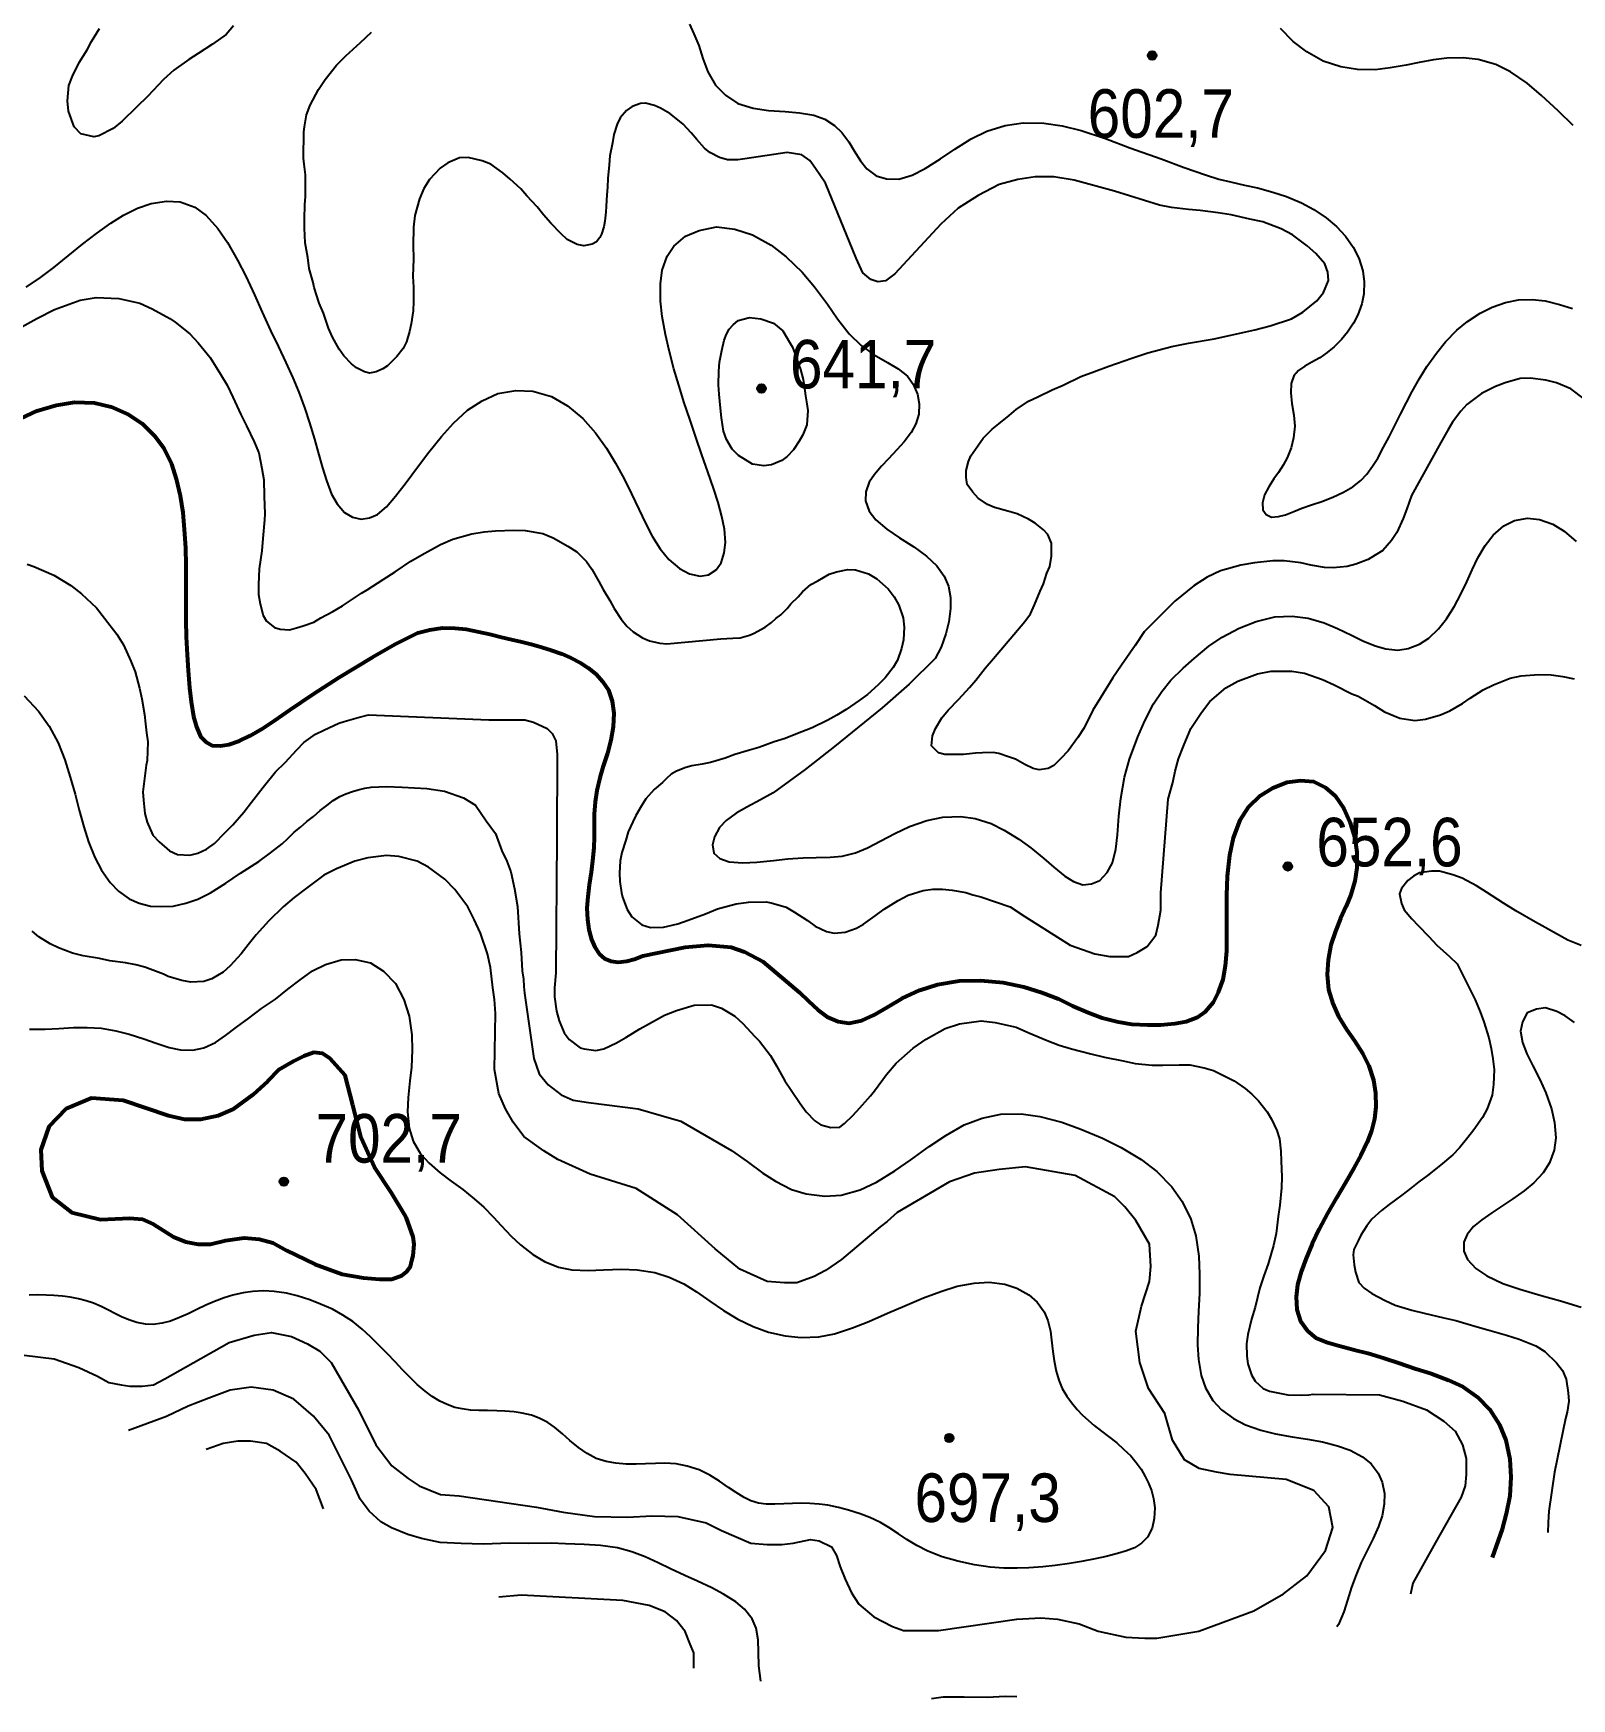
# Model space of a CAD drawing. Header units: metres. Extents: x 552626 to 559174, y 1843804 to 1852371.
# Drawn here: x 554462 to 555000, y 1843916 to 1844499 of the extents above; entities that cross this region are included whole.
import ezdxf

# ---------------------------------------------------------------- set-up
doc = ezdxf.new("R2010")
doc.units = ezdxf.units.M
doc.header["$LTSCALE"] = 6.8
for name, color, linetype, lineweight in [('1', 7, 'Continuous', 25), ('2', 7, 'Continuous', 53), ('5', 7, 'Continuous', 25)]:
    doc.layers.add(name, color=color, linetype=linetype, lineweight=lineweight)

msp = doc.modelspace()

# ---------------------------------------------------------------- hatches: boundary and pattern name
at = {"layer": '5'}
for points in [[(554854.99, 1844490.87, 1), (554851.99, 1844490.87, 1)], [(554718.21, 1844374.39, 1), (554715.21, 1844374.39, 1)], [(554902.45, 1844207.13, 1), (554899.45, 1844207.13, 1)], [(554551.03, 1844096.81, 1), (554548.03, 1844096.81, 1)], [(554783.97, 1844007.09, 1), (554780.97, 1844007.09, 1)]]:
    msp.add_hatch(color=256, dxfattribs=at).paths.add_polyline_path(points)

# ---------------------------------------------------------------- linework, layer by layer
at = {"layer": '1'}
for points in [[(554531.87, 1844501.24), (554529.35, 1844498.29), (554524.6, 1844494.89), (554519.55, 1844491.55), (554516.26, 1844489.56), (554511.07, 1844485.82), (554507.45, 1844482.55), (554501.93, 1844476.68), (554497.99, 1844472.8), (554492.93, 1844467.94), (554489.81, 1844465.3), (554484.76, 1844462.82), (554483.09, 1844462.43), (554478.49, 1844463.53), (554476.12, 1844465.92), (554474.16, 1844471.41), (554473.84, 1844475.08), (554474.28, 1844480.37), (554475.52, 1844483.66), (554477.93, 1844488.41), (554480.65, 1844492.91), (554482.23, 1844495.75), (554485.03, 1844500.36)], [(554691.53, 1844501.82), (554693.04, 1844498.52), (554694.75, 1844494.41), (554696.25, 1844489.81), (554698, 1844485.24), (554700.67, 1844480.5), (554704.08, 1844476.97), (554708.48, 1844474.07), (554713.8, 1844472.51), (554719.14, 1844471.68), (554725.04, 1844471.31), (554730.04, 1844470.89), (554735.04, 1844469.99), (554738.87, 1844468.59), (554742.3, 1844466.43), (554744.9, 1844463.91), (554747.26, 1844460.67), (554749.19, 1844457.52), (554751.43, 1844454.01), (554753.64, 1844451.25), (554756.83, 1844448.83), (554760.46, 1844447.74), (554764.75, 1844447.63), (554769.44, 1844449.07), (554774.06, 1844451.31), (554779.35, 1844454.72), (554784.38, 1844458.08), (554790.13, 1844461.7), (554795.66, 1844464.4), (554802.01, 1844466.46), (554808.29, 1844467.38), (554815.51, 1844467.24), (554822.01, 1844466.31), (554828.66, 1844464.63), (554837.15, 1844461.83), (554845.72, 1844458.64), (554856.64, 1844454.76), (554864.72, 1844451.65), (554872.1, 1844449.13), (554876.79, 1844447.62), (554880.87, 1844446.65), (554885.8, 1844445.57), (554890.37, 1844444.54), (554895.74, 1844443.13), (554900.5, 1844441.57), (554905.74, 1844439.34), (554910.07, 1844436.99), (554914.42, 1844434.12), (554917.97, 1844431.05), (554921.13, 1844427.73), (554923.84, 1844423.79), (554925.77, 1844419.98), (554927.2, 1844415.55), (554927.71, 1844411.72), (554927.56, 1844407.47), (554926.86, 1844403.94), (554925.49, 1844400.19), (554923.95, 1844397.2), (554921.8, 1844394.06)], [(555000.88, 1844466.44), (554995.61, 1844471.49), (554989.79, 1844476.95), (554984.79, 1844481.23), (554978.96, 1844485.2), (554973.76, 1844487.75), (554967.64, 1844489.5), (554962.31, 1844490.07), (554956.66, 1844489.96), (554951.97, 1844489.36), (554946.95, 1844488.44), (554942.34, 1844487.5), (554936.84, 1844486.55), (554931.58, 1844485.94), (554925.38, 1844485.95), (554919.5, 1844486.97), (554913.37, 1844488.96), (554907.67, 1844492.13), (554902.86, 1844495.75), (554898.38, 1844500.3)], [(554585.85, 1844382.32), (554584.16, 1844381.27), (554581.9, 1844380.16), (554579.57, 1844379.79), (554577.81, 1844380.16), (554574.99, 1844381.55), (554573.2, 1844382.97), (554570.5, 1844385.8), (554568.91, 1844388.09), (554566.61, 1844392.31), (554565.2, 1844395.48), (554563.37, 1844400.69), (554561.92, 1844404.24), (554560.14, 1844409.75), (554559.76, 1844411.42), (554558.43, 1844416.41), (554558, 1844420.17), (554557.02, 1844425.39), (554556.82, 1844430.51), (554556.83, 1844433.74), (554556.94, 1844438.61), (554557.07, 1844441.58), (554557.14, 1844445.97), (554557.07, 1844449.1), (554556.64, 1844452.86), (554556.48, 1844455.03), (554556.58, 1844464.18), (554556.76, 1844465.92), (554557.42, 1844470.18), (554558.74, 1844473.57), (554561.73, 1844479.05), (554564, 1844482.55), (554567.99, 1844487.57), (554571.24, 1844490.8), (554576.32, 1844495.48), (554580.2, 1844499.06)], [(554910.71, 1844421.64), (554907.71, 1844424.31), (554902.57, 1844428.13), (554898.61, 1844430.2), (554892.21, 1844432.64), (554887.61, 1844433.68), (554881.15, 1844435.15), (554876.6, 1844435.82), (554870.31, 1844436.65), (554866.18, 1844436.99), (554860.29, 1844437.68), (554856, 1844438.47), (554840.35, 1844443.45), (554826.21, 1844447.23), (554819.09, 1844448.41), (554812.57, 1844448.41), (554806.48, 1844447.54), (554799.96, 1844445.8), (554792.58, 1844441.87), (554785.62, 1844437.52), (554779.54, 1844431.85), (554763.35, 1844414.44), (554760.18, 1844412.06), (554757.41, 1844411.66), (554755.03, 1844412.46), (554752.26, 1844414.84), (554749.88, 1844420.01), (554739.18, 1844446.23), (554735.62, 1844451.39), (554733.64, 1844454.17), (554730.86, 1844456.16), (554725.71, 1844456.95), (554710.85, 1844454.7), (554708.51, 1844454.34), (554704.79, 1844454.39), (554702.03, 1844455.22), (554698.6, 1844456.92), (554696.8, 1844458.52), (554694.07, 1844461.54), (554692.1, 1844463.79), (554689.27, 1844466.89), (554686.86, 1844468.81), (554684.66, 1844470.56), (554681.4, 1844472.47), (554679.28, 1844473.46), (554676.15, 1844474.25), (554674.35, 1844474.14), (554671.43, 1844473.04), (554669.49, 1844471.68), (554667.31, 1844469.14), (554666.23, 1844466.92), (554665.03, 1844463.26), (554664.6, 1844460.36), (554663.69, 1844455.78), (554663.39, 1844452.6), (554662.99, 1844447.8), (554662.85, 1844444.83), (554662.59, 1844442.13), (554662.37, 1844438.21), (554662.23, 1844436.1), (554661.93, 1844432.92), (554661.58, 1844430.98), (554660.73, 1844428.4), (554660.11, 1844427.19), (554658.95, 1844425.72), (554657.42, 1844424.88), (554654.54, 1844424.27), (554652.2, 1844424.76), (554648.77, 1844426.46), (554646.53, 1844428.59), (554642.96, 1844432.27), (554640.45, 1844435.13), (554638.22, 1844437.92), (554634.64, 1844441.79), (554632.46, 1844444.21), (554628.73, 1844447.68), (554626.19, 1844449.87), (554622.05, 1844452.82), (554618.95, 1844454.09), (554614.06, 1844455.24), (554611.03, 1844455.08), (554606.94, 1844453.38), (554604.21, 1844451.45), (554600.57, 1844447.51), (554598.55, 1844444.33), (554597.06, 1844440.73), (554595.35, 1844434.91), (554594.96, 1844430.78), (554594.84, 1844424.38), (554594.89, 1844419.73), (554594.75, 1844413.52), (554594.88, 1844409.82), (554594.98, 1844404.79), (554594.79, 1844401.53), (554594.07, 1844396.97), (554593.52, 1844394.34), (554592.5, 1844390.7), (554591.34, 1844388.38), (554589.09, 1844385.55), (554587.39, 1844383.83), (554585.85, 1844382.32)], [(554459.3, 1844409.8), (554464.33, 1844413.16), (554469, 1844416.75), (554474.05, 1844420.75), (554479.12, 1844424.84), (554483.98, 1844428.63), (554488.93, 1844432.25), (554493.38, 1844435.07), (554498.36, 1844437.51), (554503.1, 1844439.11), (554508.49, 1844439.92), (554513.3, 1844439.68), (554518.35, 1844437.88), (554522.34, 1844434.94), (554526.48, 1844430.31), (554529.81, 1844425.42), (554533.37, 1844419.32), (554536.26, 1844413.7), (554539.31, 1844407.16), (554542.01, 1844401.09), (554544.88, 1844394.69), (554547.64, 1844388.9), (554550.24, 1844383.48), (554552.7, 1844378.11), (554554.78, 1844373.08), (554556.85, 1844367.42), (554558.56, 1844362.32), (554560.27, 1844356.67), (554561.6, 1844351.92), (554563.04, 1844346.57), (554564.42, 1844342.12), (554566.2, 1844337.44), (554568.17, 1844333.97), (554570.82, 1844330.98), (554573.52, 1844329.37), (554576.59, 1844328.59), (554579.49, 1844329.06), (554582.34, 1844330.32), (554585.43, 1844332.98), (554588.67, 1844336.7), (554592.37, 1844341.44), (554596.36, 1844346.85), (554600.3, 1844352.08), (554604.77, 1844357.61), (554608.98, 1844362.22), (554613.84, 1844366.77), (554618.98, 1844370.1), (554624.49, 1844372.63), (554630.8, 1844373.63), (554636.74, 1844373.49), (554643.22, 1844371.6), (554648.78, 1844368.33), (554654.15, 1844363.83), (554658.59, 1844358.8), (554662.48, 1844353.47), (554665.67, 1844348.26), (554668.69, 1844342.7), (554671.25, 1844337.52), (554673.85, 1844332.1), (554676.11, 1844327.26), (554678.48, 1844322.65), (554681.29, 1844318.23), (554684.28, 1844314.58), (554688.07, 1844311.34), (554691.52, 1844309.47), (554695.27, 1844308.68), (554698.18, 1844309.16), (554700.84, 1844310.9), (554702.58, 1844313.33), (554703.72, 1844316.85), (554704.08, 1844320.52), (554703.73, 1844325.12), (554702.88, 1844329.55), (554701.54, 1844334.52), (554699.91, 1844339.54), (554698.01, 1844345.23), (554695.88, 1844351.21), (554693.77, 1844357.38), (554691.62, 1844363.58), (554689.67, 1844369.38), (554687.75, 1844375.51), (554686.05, 1844381.21), (554684.4, 1844387.64), (554683.1, 1844393.22), (554682.01, 1844399.54), (554681.41, 1844404.96), (554681.41, 1844411.01), (554681.95, 1844415.72)], [(554681.95, 1844415.72), (554683.7, 1844420.72), (554686.02, 1844424.21), (554690.12, 1844427.72), (554694.95, 1844429.68), (554700.95, 1844430.91), (554707.43, 1844430.13), (554713.59, 1844428.19), (554720.07, 1844424.49), (554725.39, 1844420.41), (554731, 1844415.04), (554735.34, 1844409.94), (554739.79, 1844403.93), (554743.36, 1844398.74), (554747.39, 1844393.47), (554751.63, 1844389.47), (554756.16, 1844386.1), (554760.85, 1844383.51), (554764.57, 1844381.26), (554767.81, 1844378.63), (554769.77, 1844375.91), (554771.31, 1844372.41), (554771.91, 1844369.01), (554771.84, 1844365.43), (554770.79, 1844362.06), (554769.18, 1844358.96), (554766.72, 1844355.72), (554764.14, 1844352.88), (554761.22, 1844349.81), (554758.7, 1844347.17), (554756.26, 1844344.28), (554754.47, 1844341.53), (554753.3, 1844338.23), (554753.13, 1844335.04), (554754.37, 1844331.46), (554756.74, 1844328.39), (554760.64, 1844325.09), (554765.07, 1844322.11), (554770, 1844318.96), (554774.5, 1844315.67), (554778.09, 1844312.33), (554780.73, 1844308.68), (554782.15, 1844305.21), (554782.88, 1844301.2), (554782.89, 1844297.35), (554782.3, 1844292.74), (554781.31, 1844288.53), (554779.6, 1844283.81), (554777.57, 1844279.93), (554768.38, 1844270.87), (554758.98, 1844262.58), (554742.32, 1844249.05), (554731.99, 1844241.09), (554720.79, 1844232.92), (554716.36, 1844230.42), (554711.57, 1844227.83), (554707.84, 1844225.79), (554704.39, 1844223.22), (554702.04, 1844220.74), (554700.31, 1844217.49), (554699.64, 1844214.64), (554700.08, 1844211.79), (554702.13, 1844209.93), (554705.37, 1844208.72), (554710.18, 1844208.42), (554715.16, 1844208.64), (554720.97, 1844209.23), (554725.95, 1844209.78), (554731.34, 1844210.16), (554735.83, 1844210.23), (554740.73, 1844210.32), (554744.92, 1844210.7), (554749.66, 1844211.83), (554753.88, 1844213.61), (554758.55, 1844216.02), (554763.43, 1844218.65), (554768.57, 1844221.09), (554774.61, 1844223.17), (554780.2, 1844224.35), (554786.45, 1844224.64), (554791.57, 1844223.89), (554797.11, 1844222.1), (554801.71, 1844219.84), (554806.77, 1844216.7), (554810.99, 1844213.61), (554815.51, 1844209.93), (554819.08, 1844206.81), (554822.86, 1844203.74), (554825.95, 1844201.83), (554829.23, 1844200.64), (554832.28, 1844200.97), (554835.18, 1844202.19), (554837.76, 1844204.97), (554839.56, 1844208.35), (554840.78, 1844213.2), (554841.38, 1844218.18), (554841.81, 1844224.66), (554842.51, 1844230.83), (554843.83, 1844238.31), (554845.52, 1844244.69), (554848.45, 1844252.5)], [(554913.83, 1844311.69), (554908.96, 1844312.6), (554905.53, 1844313.41), (554899.64, 1844314.1), (554895.74, 1844314.09), (554889.27, 1844313.37), (554884.52, 1844312.49), (554877.44, 1844310.56), (554872.68, 1844308.34), (554868.2, 1844305.4), (554861.37, 1844299.89), (554857.05, 1844295.64), (554850.72, 1844289.23), (554847.51, 1844284.46), (554842.77, 1844277.49), (554839.71, 1844273.11), (554835.45, 1844266.11), (554832.76, 1844261.78), (554829.63, 1844255.58), (554827.49, 1844252.18), (554824.07, 1844247.56), (554821.46, 1844244.86), (554819.1, 1844242.47), (554817.05, 1844241.36), (554813.87, 1844240.96), (554811.82, 1844241.37), (554808.88, 1844242.81), (554805.6, 1844244.68), (554803.21, 1844245.52), (554799.84, 1844246.62), (554797.79, 1844247.03), (554794.11, 1844246.86), (554791.65, 1844246.74), (554787.42, 1844246.3), (554784.67, 1844246.25), (554780.85, 1844246.34), (554778.7, 1844246.83), (554776.21, 1844249.28), (554776.61, 1844252.85), (554777.62, 1844255.44), (554779.82, 1844259.14), (554782.06, 1844261.8), (554785.75, 1844265.69), (554789.53, 1844269.68), (554791.77, 1844272.34), (554794.97, 1844276.45), (554797.96, 1844279.87), (554808.89, 1844292.84), (554810.84, 1844295.56), (554812.25, 1844298.68), (554814.23, 1844303.4), (554815.42, 1844306.03), (554816.58, 1844309.69), (554817.61, 1844312.1), (554818.21, 1844315.7), (554818.22, 1844317.88), (554818.21, 1844320.26), (554816.98, 1844323.25), (554815.43, 1844324.96), (554812.48, 1844327.25), (554810.21, 1844328.68), (554806.18, 1844330.46), (554802.91, 1844331.47), (554798.29, 1844332.7), (554795.88, 1844333.73), (554792.55, 1844335.98), (554790.67, 1844338.12), (554788.71, 1844340.82), (554788.41, 1844343.26), (554788.39, 1844345.63), (554789.14, 1844348.77), (554790.03, 1844350.79), (554792.44, 1844354.32), (554794.3, 1844356.93), (554797.51, 1844360.19), (554799.76, 1844361.99), (554803.39, 1844364.92), (554805.88, 1844367.04), (554810.18, 1844369.95), (554813.41, 1844371.5), (554818.52, 1844373.95), (554822.31, 1844375.56), (554828.51, 1844378.53), (554833.32, 1844380.37), (554838.32, 1844382.23), (554846.35, 1844384.95), (554852.01, 1844386.8), (554860.38, 1844389.08), (554866.14, 1844390.18), (554875.17, 1844391.79), (554881.01, 1844393), (554889.42, 1844394.91), (554894.76, 1844396.34), (554902.25, 1844398.8), (554906.24, 1844401.1), (554911.17, 1844405.05), (554913.47, 1844408), (554915.22, 1844412.21), (554914.95, 1844415.13), (554913.93, 1844417.95), (554910.71, 1844421.64)], [(554453.82, 1844393.78), (554463.03, 1844398.92), (554469.25, 1844402.02), (554478.2, 1844405.32), (554483.82, 1844406.16), (554491.76, 1844405.83), (554499.18, 1844404.2), (554503.41, 1844402.21), (554509.6, 1844398.83), (554511.55, 1844397.62), (554516.68, 1844393.54), (554519.61, 1844390.36), (554523.73, 1844385.21), (554527.34, 1844379.44), (554529.69, 1844375.52), (554531.69, 1844371.37), (554534.49, 1844365.21), (554536.46, 1844361.25), (554539.2, 1844355.66), (554540.78, 1844351.84), (554541.88, 1844346.35), (554542.52, 1844342.43), (554542.71, 1844336.64), (554542.94, 1844330.48), (554542.8, 1844328.37), (554542.21, 1844321.83), (554541.85, 1844317.5), (554540.85, 1844311.29), (554540.72, 1844305.76), (554540.73, 1844302.33), (554541.2, 1844299.05), (554542.34, 1844294.9), (554543.52, 1844292.94), (554546.24, 1844290.77), (554548.31, 1844290.15), (554551.57, 1844289.96), (554553.97, 1844290.61), (554556.27, 1844291.35), (554560.03, 1844292.64), (554562.53, 1844294.07), (554566.74, 1844296.36), (554570.03, 1844298.35), (554576.77, 1844302.74), (554578.73, 1844303.92), (554584.31, 1844307.51), (554588.48, 1844310.17), (554594.05, 1844313.95), (554597.89, 1844316.2), (554604.33, 1844319.79), (554608.69, 1844321.63), (554615.33, 1844323.53), (554619.63, 1844324.21), (554623.68, 1844324.58), (554630.03, 1844324.83), (554634.04, 1844324.72), (554640.17, 1844323.61), (554643.76, 1844322.12), (554648.95, 1844319.19), (554652.14, 1844317.17), (554655.47, 1844313.84), (554657.4, 1844311.11), (554659.8, 1844306.82), (554661.35, 1844304.04), (554663.6, 1844300.21), (554665.15, 1844297.43), (554667.59, 1844293.62), (554669.58, 1844291.18), (554671.8, 1844289.24), (554675.09, 1844287.15), (554677.5, 1844286.09), (554681.11, 1844285.26), (554683.62, 1844284.98), (554702.46, 1844286.75), (554706.72, 1844286.96), (554709.27, 1844287.15), (554712.5, 1844288), (554714.13, 1844288.76), (554716.47, 1844289.97), (554717.99, 1844290.82)], [(554921.8, 1844394.06), (554919.72, 1844391.54), (554917.23, 1844388.98), (554914.75, 1844386.91), (554912.11, 1844385.11), (554909.36, 1844383.56), (554906.96, 1844382.22), (554904.66, 1844380.66), (554903.1, 1844378.77), (554902.09, 1844376.16), (554901.96, 1844372.85), (554902.41, 1844369.12), (554903.01, 1844365.01), (554903.4, 1844361.16), (554902.96, 1844357.05), (554902.17, 1844353.65), (554900.69, 1844350.12), (554899.37, 1844347.58), (554897.68, 1844345.01), (554896.05, 1844342.7), (554894.31, 1844340), (554892.85, 1844337.14), (554892.04, 1844334.32), (554892.21, 1844331.87), (554893.35, 1844330.23), (554895.25, 1844329.37), (554897.7, 1844329.55), (554900.18, 1844330.18), (554903.02, 1844331.37), (554905.91, 1844332.48), (554909.26, 1844333.67), (554912.89, 1844334.87), (554916.7, 1844336.33), (554920.49, 1844338.05), (554923.73, 1844339.98), (554926.49, 1844342.16), (554928.64, 1844344.41), (554930.65, 1844347.18), (554932.42, 1844350.04), (554934.5, 1844353.8), (554936.43, 1844357.48), (554938.49, 1844361.61), (554940.38, 1844365.35), (554942.45, 1844369.45), (554944.5, 1844373.32), (554947.05, 1844377.86), (554949.62, 1844382.05), (554952.96, 1844386.77), (554956.16, 1844390.67), (554960.17, 1844394.75), (554963.87, 1844397.87), (554968.27, 1844400.75), (554972.53, 1844402.82), (554977.11, 1844404.41), (554981.67, 1844405.36), (554986.45, 1844405.5), (554991.08, 1844405.02), (554996.08, 1844403.78), (555000.58, 1844402.36)], [(555004.8, 1844370.64), (554999.97, 1844374.22), (554995.04, 1844376.36), (554991.32, 1844377.23), (554985.81, 1844377.96), (554982.31, 1844377.81), (554977.07, 1844376.3), (554973.61, 1844375.1), (554968.79, 1844372.6), (554967.3, 1844371.56), (554963.57, 1844368.71), (554961.47, 1844366.45), (554958.63, 1844362.58), (554956.98, 1844359.8), (554954.47, 1844355.49), (554944.27, 1844336.95), (554942.64, 1844332.23), (554941.36, 1844328.83), (554939.11, 1844323.99), (554937.27, 1844321.19), (554934.19, 1844317.66), (554931.55, 1844316), (554929.07, 1844314.55), (554924.71, 1844312.86), (554921.76, 1844312.11), (554916.79, 1844311.58), (554913.83, 1844311.69)], [(554848.45, 1844252.5), (554850.89, 1844258.11), (554853.94, 1844264.06), (554856.9, 1844268.33), (554860.07, 1844272.32), (554864.35, 1844276.49), (554868.13, 1844279.92), (554873.36, 1844284.24), (554877.94, 1844287.29), (554883.96, 1844290.52), (554889.91, 1844292.81), (554896.39, 1844294.42), (554902.44, 1844294.64), (554908.1, 1844294), (554913.68, 1844292.31), (554918.39, 1844290.36), (554923.29, 1844288.02), (554927.25, 1844286.06), (554931.56, 1844284.26), (554935.3, 1844283.21), (554939.48, 1844282.83), (554943.11, 1844283.33), (554947.05, 1844284.85), (554950.32, 1844287.03), (554953.74, 1844290.31), (554956.46, 1844293.77), (554959.25, 1844298.15), (554961.42, 1844302.21), (554963.58, 1844306.66), (554965.48, 1844310.87), (554967.49, 1844315.1), (554970, 1844319.4), (554972.82, 1844323.03), (554976.56, 1844326.28), (554980.31, 1844328.14), (554984.81, 1844328.98), (554989, 1844328.53), (554993.72, 1844326.86), (554997.74, 1844324.39), (555001.85, 1844320.77)], [(554459.72, 1844312.84), (554462, 1844312.06), (554469.01, 1844309.05), (554475.04, 1844305.46), (554478.7, 1844302.55), (554484.02, 1844297.63), (554486.81, 1844294.05), (554491.07, 1844288.44), (554493.4, 1844284.71), (554495.97, 1844278.91), (554497.45, 1844275.18), (554499.05, 1844269.46), (554499.86, 1844265.74), (554500.78, 1844260.23), (554501.14, 1844257.04), (554501.51, 1844253.84), (554501.96, 1844250.75), (554501.66, 1844244.15), (554501.38, 1844242.5), (554500.77, 1844237.86), (554500.15, 1844233.22), (554500.39, 1844230.29), (554500.93, 1844225.59), (554501.76, 1844222.55), (554503.69, 1844218.1), (554505.87, 1844215.69), (554509.56, 1844212.59), (554512.28, 1844211.28), (554516.59, 1844211.11), (554519.47, 1844211.72), (554522.53, 1844213.21), (554525.26, 1844215.14), (554528.93, 1844218.9), (554531.65, 1844221.68), (554535.53, 1844226.13), (554538.27, 1844229.58), (554542.33, 1844234.9), (554546.68, 1844240.16), (554550.01, 1844243.49), (554554.07, 1844247.95), (554556.55, 1844250.43), (554560.59, 1844253.37), (554563.57, 1844254.75), (554568.81, 1844257.26), (554570.64, 1844257.85), (554575.53, 1844259.26), (554579.14, 1844260.15), (554621.26, 1844258.41), (554627.4, 1844258.46), (554633.92, 1844258.46), (554636.96, 1844257.59)], [(554717.99, 1844290.82), (554720.18, 1844292.49), (554721.74, 1844293.82), (554723.49, 1844295.16), (554725.72, 1844297.32), (554727.05, 1844298.99), (554729.53, 1844301.47), (554731.05, 1844303.16), (554733.98, 1844305.78), (554736.4, 1844307.11), (554740.43, 1844309.38), (554743, 1844310.24), (554747, 1844310.99), (554749.68, 1844310.91), (554754.22, 1844309.53), (554757.08, 1844307.76), (554761.11, 1844304.22), (554763.23, 1844301.51), (554764.8, 1844298.55), (554766.36, 1844294.07), (554766.73, 1844290.87), (554766.47, 1844286.46), (554765.77, 1844283.43), (554764.34, 1844279.27), (554762.83, 1844276.72), (554760, 1844273.15), (554757.52, 1844270.68), (554753.81, 1844267.31), (554750.91, 1844265.17), (554746.41, 1844262.08), (554743.12, 1844260.08), (554739.99, 1844258.3), (554734.48, 1844255.67), (554728.75, 1844253.39), (554725.01, 1844251.92), (554721.15, 1844250.72), (554715.85, 1844248.78), (554712.53, 1844247.82), (554707.38, 1844246.28), (554704, 1844245.04), (554698.84, 1844243.5), (554695.96, 1844242.88), (554692.31, 1844242.37), (554690.28, 1844241.76), (554687.01, 1844240.43), (554685.13, 1844239.36), (554683.48, 1844237.93), (554682.03, 1844236.53), (554679.17, 1844234.01), (554676.22, 1844230.72), (554674.68, 1844228.36), (554672.79, 1844224.9), (554671.71, 1844222.68), (554670.11, 1844219.17), (554669.2, 1844216.3), (554667.8, 1844211.95), (554667.26, 1844209.13), (554667.01, 1844204.72), (554667.14, 1844201.88), (554667.7, 1844197.85), (554668.06, 1844196.37), (554669.7, 1844191.99), (554671.32, 1844189.51), (554674.88, 1844186.68), (554677.85, 1844185.69), (554682.4, 1844185.83), (554687.41, 1844186.97), (554691.06, 1844188.34), (554697.09, 1844190.55), (554701.37, 1844192.28), (554707.84, 1844193.97), (554712.14, 1844194.66), (554718.33, 1844194.7), (554720.17, 1844194.43), (554725.39, 1844192.84), (554728.26, 1844191.07), (554732.78, 1844188.16), (554735.49, 1844186.19), (554739.5, 1844184.36), (554742.14, 1844183.81), (554746, 1844184.16), (554749.94, 1844185.46), (554752.45, 1844186.89), (554756.49, 1844189.83), (554759.66, 1844192.1), (554764.54, 1844195.23), (554768.04, 1844197.05), (554773.28, 1844198.7), (554776.74, 1844199.19), (554780.09, 1844199.1), (554783.45, 1844198.82), (554788.22, 1844197.94), (554790.69, 1844197.17), (554793.53, 1844196.45), (554803.81, 1844192.99), (554808.87, 1844189.56), (554824.76, 1844179.55), (554833.46, 1844176.5), (554838.67, 1844175.63), (554845.19, 1844175.63), (554848.24, 1844176.94)], [(554848.24, 1844176.94), (554851.71, 1844179.12), (554854.76, 1844183.04), (554855.63, 1844186.53), (554856.5, 1844191.76), (554856.5, 1844197.86), (554859.12, 1844230.61), (554860.77, 1844236.44), (554861.51, 1844240.44), (554862.68, 1844244.78), (554864.42, 1844249.19), (554867.07, 1844255.44), (554870.75, 1844261.04), (554873.71, 1844264.84), (554879.3, 1844269.64), (554883.49, 1844271.98), (554890.33, 1844274.46), (554895.16, 1844275.44), (554902.31, 1844275.48), (554906.79, 1844274.71), (554913.06, 1844272.54), (554917.21, 1844270.67), (554923.41, 1844267.54), (554925.62, 1844266.67), (554931.26, 1844263.47), (554934.78, 1844261.24), (554940.12, 1844258.96), (554945.46, 1844258.2), (554949.21, 1844258.67), (554954.45, 1844260.18), (554957.72, 1844261.54), (554962.07, 1844264.09), (554964.78, 1844266.05), (554969.37, 1844268.91), (554972.96, 1844270.7), (554978.78, 1844272.95), (554982.68, 1844273.82), (554988.81, 1844274.3), (554993.12, 1844274.17), (554997.2, 1844273.54), (555001.2, 1844272.8)], [(554458.6, 1844266.78), (554463.66, 1844261.46), (554467.45, 1844256.2), (554470.54, 1844250.37), (554472.91, 1844244.46), (554474.79, 1844238.39), (554476.46, 1844232.38), (554477.91, 1844226.75), (554479.51, 1844220.93), (554481.17, 1844215.7), (554483.38, 1844210.2), (554485.67, 1844205.82), (554488.7, 1844201.54), (554491.68, 1844198.43), (554495.39, 1844195.77), (554498.87, 1844194.22), (554502.84, 1844193.25), (554506.76, 1844193.04), (554510.82, 1844193.26), (554515.26, 1844194.2), (554519.42, 1844195.69), (554523.86, 1844197.92), (554529.28, 1844201.22), (554534.43, 1844204.7), (554540.78, 1844208.81), (554544.92, 1844211.91), (554549.01, 1844214.98), (554551, 1844216.93), (554553.14, 1844219.1), (554555.33, 1844220.86), (554557.57, 1844222.87), (554559.98, 1844224.6), (554562.25, 1844226.65), (554564.59, 1844228.45), (554566.86, 1844230.22), (554569.19, 1844231.55), (554571.28, 1844232.57), (554573.55, 1844233.31), (554575.56, 1844233.91), (554577.94, 1844234.5), (554580.11, 1844234.9), (554585.53, 1844235.06), (554591, 1844234.91), (554599.55, 1844234.36), (554605.8, 1844233.48), (554612.43, 1844231.14), (554616.68, 1844228.51), (554620.42, 1844223.08), (554623.65, 1844218.63), (554625.86, 1844212.55), (554627.55, 1844209), (554629.03, 1844205.19), (554630.23, 1844199.31), (554631.33, 1844193.1), (554631.93, 1844183.48), (554632.64, 1844176.95), (554633.01, 1844170.6)], [(554636.96, 1844257.59), (554641.74, 1844255.41), (554643.48, 1844253.66), (554644.78, 1844251.05), (554645.22, 1844246.25), (554645.11, 1844217.06), (554644.72, 1844169.92), (554644.33, 1844164.63), (554644.25, 1844161.48), (554644.97, 1844156.51), (554645.87, 1844153.1), (554647.64, 1844148.84), (554649.45, 1844146.59), (554653.25, 1844143.63), (554654.64, 1844143.24), (554658.8, 1844142.71), (554661.59, 1844143.25), (554665.99, 1844145.42), (554669.29, 1844147.26), (554674.16, 1844150.26), (554677.53, 1844152.2), (554682.8, 1844155.06), (554686.98, 1844156.72), (554693.14, 1844158.54), (554699.21, 1844158.73), (554702.7, 1844157.55), (554707.44, 1844154.71), (554710.15, 1844152.09), (554714.43, 1844147.58), (554716.06, 1844145.97), (554719.93, 1844140.93), (554722.01, 1844137.28), (554724.94, 1844132.12), (554727.08, 1844128.76), (554730.24, 1844124.11), (554732.41, 1844121.23), (554735.38, 1844118.08), (554737.55, 1844116.73), (554741.01, 1844115.73), (554744.14, 1844115.84), (554745.79, 1844117.1), (554748.68, 1844119.93), (554751.11, 1844122.62), (554754.87, 1844126.81), (554756.27, 1844128.61), (554760.51, 1844134.28), (554763.93, 1844138.24), (554769.85, 1844143.46), (554774.4, 1844146.7), (554780.99, 1844150.38), (554786.02, 1844152.06), (554793.61, 1844153.11), (554798.55, 1844152.49), (554805.91, 1844150.84), (554810.34, 1844148.91), (554816.69, 1844146.18), (554820.89, 1844144.61), (554825.26, 1844143.25), (554832.05, 1844141.53), (554836.76, 1844140.4), (554843.32, 1844139.03), (554847.53, 1844138.13), (554853.52, 1844137.54), (554857.24, 1844137.53), (554862.94, 1844137.67), (554866.66, 1844137.66), (554871.64, 1844136.67), (554874.91, 1844135.65), (554879.37, 1844133.54), (554882.13, 1844132.07), (554885.99, 1844129.41), (554888.34, 1844127.41), (554890.73, 1844125.05), (554893.69, 1844121.22), (554895.25, 1844118.65), (554897.08, 1844114.69), (554898.02, 1844111.76), (554898.56, 1844107.44), (554898.61, 1844104.01), (554898.91, 1844098.52), (554898.74, 1844094.59), (554898.15, 1844088.61), (554897.6, 1844084.63), (554896.83, 1844078.63), (554895.93, 1844074.41), (554894.05, 1844068.08), (554892.59, 1844063.8), (554891.2, 1844059.62), (554889.48, 1844052.83), (554888.28, 1844048.67), (554886.96, 1844043.27), (554886.5, 1844040.06), (554886.67, 1844035.7), (554887, 1844033.07), (554888.24, 1844029.22), (554889.57, 1844027.01), (554892.28, 1844024.39), (554894.59, 1844023.44), (554899.18, 1844022.59), (554900.94, 1844022.24), (554905.72, 1844022.07)], [(554849.2, 1844033.53), (554847.82, 1844044.53), (554849.77, 1844053.18), (554852.57, 1844061.84), (554853.01, 1844067.07), (554852.57, 1844074.92), (554847.79, 1844083.2), (554843.88, 1844088), (554840.4, 1844091.49), (554826.49, 1844098.9), (554809.1, 1844101.95), (554799.97, 1844101.08), (554791.28, 1844099.77), (554782.58, 1844096.72), (554764.18, 1844086.01), (554760.75, 1844082.81), (554758.32, 1844080.99), (554744.73, 1844069.52), (554739.11, 1844065.76), (554735.2, 1844063.58), (554729.11, 1844061.4), (554724.77, 1844061.4), (554718.68, 1844061.84), (554709.12, 1844066.2), (554700.5, 1844073.29), (554687.37, 1844085.19), (554672.83, 1844094.43), (554656.71, 1844099.45), (554645.5, 1844104.53), (554640.51, 1844107.61), (554633.6, 1844112.61), (554629.76, 1844117.61), (554627.08, 1844122.23), (554624.77, 1844127.62), (554623.24, 1844136.09), (554623.59, 1844155.67), (554623.32, 1844160.5), (554622.66, 1844164.61), (554621.84, 1844171.75), (554620.83, 1844176.49), (554618.38, 1844183.73), (554616.21, 1844188.53), (554613.9, 1844192.93), (554609.39, 1844199.08), (554605.93, 1844202.68), (554600.21, 1844206.89), (554596.17, 1844208.9), (554589.8, 1844210.55), (554585.47, 1844210.91), (554579, 1844210.07), (554574.36, 1844208.97), (554567.92, 1844206.24), (554563.6, 1844204.03), (554557.45, 1844199.52), (554553.16, 1844196.26), (554549.35, 1844192.97), (554544.29, 1844188.11), (554539.81, 1844183.12), (554537.06, 1844179.67), (554534.57, 1844176.52), (554530.76, 1844172.37), (554528.26, 1844170.09), (554524.34, 1844167.74), (554521.58, 1844166.85), (554516.95, 1844166.6)], [(555003.65, 1844179.41), (554999.03, 1844181.31), (554990.02, 1844186.28), (554987.66, 1844187.61), (554980.77, 1844191.61), (554976.43, 1844194.3), (554970.53, 1844198.05), (554967.01, 1844200.27), (554962, 1844202.98), (554958.7, 1844204.19), (554954.07, 1844205.42), (554951.21, 1844205.44), (554947.08, 1844204.93), (554944.94, 1844203.71), (554942.94, 1844202.22), (554940.72, 1844199.36), (554940.1, 1844197.48), (554940.71, 1844194.12), (554941.74, 1844191.96), (554944.33, 1844188.76), (554946.62, 1844186.47)], [(554946.62, 1844186.47), (554950.35, 1844182.56), (554953.11, 1844179.56), (554957.51, 1844175.64), (554960.22, 1844173.02), (554966.56, 1844160.47), (554968.33, 1844156.21), (554969.53, 1844152.74), (554971.28, 1844147.14), (554972.12, 1844143.44), (554972.68, 1844139.79), (554973.15, 1844136.03), (554972.95, 1844130.77), (554972.46, 1844127.08), (554970.77, 1844122.3), (554969.05, 1844119.22), (554966.06, 1844114.94), (554964.01, 1844112.3), (554961.03, 1844108.69), (554958.77, 1844106.21), (554954.45, 1844102.62), (554949.87, 1844098.9), (554946.81, 1844096.71), (554943.85, 1844094.43), (554940.81, 1844092.05), (554936.45, 1844088.83), (554933.76, 1844086.68), (554930.42, 1844083.69), (554928.61, 1844081.37), (554926.55, 1844078.06), (554925.55, 1844076.13), (554924.03, 1844073.07), (554923.89, 1844071.15), (554924.23, 1844067.67), (554924.64, 1844065.14), (554925.86, 1844061.48), (554927.73, 1844059.53), (554930.34, 1844057.66), (554935.04, 1844055.2), (554938.49, 1844053.53), (554944.32, 1844051.88), (554948.74, 1844050.81), (554955.53, 1844049.09), (554959.74, 1844048.19), (554966.37, 1844046.25), (554970.92, 1844044.92), (554977.45, 1844043.07), (554981.92, 1844041.62), (554987.74, 1844039.3), (554990.94, 1844037.32), (554995.05, 1844033.45), (554997.11, 1844030.66), (554998.34, 1844027.67), (554999.04, 1844022.89), (554999.31, 1844019.97), (554998.73, 1844016.18), (554998.16, 1844013.92), (554994.29, 1843995.13), (554992.3, 1843981.54), (554992.04, 1843977.5), (554992.01, 1843974.01)], [(554516.95, 1844166.6), (554513.83, 1844167.2), (554509, 1844168.65), (554507.39, 1844169.41), (554500.93, 1844171.82), (554497.69, 1844172.68), (554494.09, 1844173.32), (554488.68, 1844174.03), (554485.06, 1844174.86), (554479.33, 1844175.82), (554475.61, 1844176.73), (554470.63, 1844178.63), (554467.81, 1844180.02), (554463.81, 1844182.52), (554461.4, 1844184.43)], [(554460.51, 1844150.17), (554465.98, 1844150.11), (554470.75, 1844150.4), (554475.88, 1844150.75), (554480.72, 1844150.8), (554485.56, 1844150.5), (554490.71, 1844149.59), (554495.4, 1844148.39), (554500.54, 1844146.75), (554504.81, 1844145.22), (554509.44, 1844143.73), (554513.38, 1844142.93), (554517.74, 1844142.82), (554521.5, 1844143.66), (554525.63, 1844145.49), (554529.18, 1844147.89), (554533.03, 1844150.87), (554537.34, 1844154.01), (554541.73, 1844157.35), (554546.64, 1844160.72), (554550.9, 1844164.17), (554555.22, 1844167.41), (554559.61, 1844170.52), (554564.09, 1844172.81), (554569.58, 1844174.37), (554574.49, 1844174.57), (554579.91, 1844173.32), (554584.4, 1844170.41), (554588.57, 1844166.16), (554591.54, 1844160.53), (554593.45, 1844154.74), (554594.38, 1844148.19), (554594.52, 1844142.83), (554594.21, 1844136.82), (554593.67, 1844132.04), (554593.07, 1844126.2), (554592.85, 1844121.22), (554593.38, 1844115.52), (554594.79, 1844111), (554597.38, 1844106.56), (554600.41, 1844103.22), (554604.3, 1844099.89)], [(554633.01, 1844170.6), (554633.46, 1844167.63), (554633.6, 1844165.15), (554633.76, 1844162.76), (554637.05, 1844139.93), (554638.97, 1844134.55), (554642.04, 1844130.7), (554646.65, 1844127.23), (554650.87, 1844125.31), (554656.24, 1844124.54), (554673.51, 1844122.23), (554681.57, 1844119.92), (554688.48, 1844118), (554706.24, 1844107.7), (554711.71, 1844103.81), (554717.22, 1844099.78), (554721.61, 1844096.93), (554727.27, 1844094.11), (554732.42, 1844092.52), (554738.91, 1844091.67), (554744.68, 1844092.08), (554751.24, 1844093.93), (554756.94, 1844096.59), (554763.38, 1844100.53), (554768.98, 1844104.47), (554775.42, 1844109.11), (554781.2, 1844112.95), (554787.65, 1844116.63), (554793.98, 1844118.97), (554800.5, 1844120.45), (554807.59, 1844120.48), (554814.21, 1844119.59), (554821.82, 1844117.61), (554828.49, 1844115.2), (554836.14, 1844112.01), (554842.64, 1844108.76), (554849.65, 1844104.52), (554855.12, 1844100.3), (554860.39, 1844094.96), (554864.02, 1844089.89), (554867.06, 1844083.64), (554868.76, 1844077.79), (554869.84, 1844070.76), (554870.1, 1844064.4), (554870.05, 1844057.63), (554869.74, 1844051.51), (554869.49, 1844045.66), (554869.39, 1844039.74), (554869.68, 1844034.54), (554870.59, 1844029.02), (554872.18, 1844024.66), (554874.76, 1844020.26), (554877.8, 1844017), (554881.94, 1844013.86), (554886.15, 1844011.72), (554891.57, 1844009.78), (554896.68, 1844008.57), (554902.45, 1844007.49), (554907.81, 1844006.64), (554913.12, 1844005.7), (554918.36, 1844004.37), (554922.84, 1844002.78), (554927.13, 1844000.48), (554930.08, 1843998.05), (554932.57, 1843994.82)], [(555001.35, 1844152.47), (554998.02, 1844154.81), (554995.09, 1844156.33), (554991.21, 1844157.63), (554987.97, 1844157.19), (554984.77, 1844155.86), (554983.08, 1844152.78), (554982.43, 1844149.46), (554983.07, 1844145.5), (554984.67, 1844141.55), (554986.69, 1844137.38), (554989.14, 1844132.54), (554991.28, 1844127.87), (554993.24, 1844122.29), (554994.34, 1844117.47), (554994.74, 1844112.12), (554994.2, 1844107.81), (554992.61, 1844103.34), (554990.37, 1844099.88), (554987.03, 1844096.34), (554983.64, 1844093.58), (554979.72, 1844090.77), (554972.35, 1844085.89), (554968.85, 1844083.41), (554966.01, 1844081.06), (554963.68, 1844078.29), (554962.55, 1844075.68), (554962.6, 1844072.48), (554963.82, 1844069.6), (554966.77, 1844066.4), (554970.57, 1844063.84), (554976.27, 1844061.18), (554982.14, 1844059.12), (554989.59, 1844056.93), (554996.36, 1844055.05), (555003.59, 1844052.91)], [(554604.3, 1844099.89), (554608.12, 1844097), (554612.22, 1844094.01), (554616.16, 1844090.83), (554619.53, 1844087.9), (554622.94, 1844084.39), (554625.63, 1844081.42), (554629.12, 1844077.72), (554632.4, 1844074.66), (554636.72, 1844071.28), (554640.78, 1844068.8), (554645.73, 1844066.84), (554650.35, 1844065.91), (554656.07, 1844065.71), (554661.4, 1844065.93), (554667.72, 1844066.17), (554673.24, 1844065.95), (554679.35, 1844065), (554684.41, 1844063.4), (554689.52, 1844061.03), (554693.98, 1844058.22), (554698.64, 1844054.96), (554703.39, 1844051.69), (554708.41, 1844048.63), (554713.81, 1844046.06), (554719.13, 1844044.12), (554725.06, 1844042.83), (554730.59, 1844042.24), (554736.86, 1844042.52), (554742.34, 1844043.6), (554748.58, 1844045.59), (554754.26, 1844047.87), (554760.86, 1844050.75), (554766.93, 1844053.38), (554773.41, 1844056.13), (554779.46, 1844058.35), (554785.28, 1844060.18), (554791.22, 1844061.28), (554796.4, 1844061.61), (554801.86, 1844060.96), (554806.1, 1844059.58), (554810.28, 1844057.18), (554813.19, 1844054.58), (554815.62, 1844051.23), (554816.95, 1844048.16), (554817.85, 1844044.51), (554818.29, 1844041.27), (554818.69, 1844037.41), (554819.18, 1844034.06), (554819.83, 1844030.45), (554820.81, 1844027.36), (554822.01, 1844024.46), (554823.6, 1844021.76), (554825.25, 1844019.47), (554827.19, 1844017.11), (554829.02, 1844015.24), (554831.18, 1844013.2), (554833.23, 1844011.46), (554835.8, 1844009.44), (554838.18, 1844007.58), (554841.06, 1844005.35), (554843.46, 1844003.22), (554845.96, 1844000.86), (554847.89, 1843998.54), (554849.61, 1843996.16)], [(554649.69, 1844006.25), (554647.1, 1844008.57), (554644.29, 1844010.89), (554641.9, 1844012.56), (554638.94, 1844014.07), (554636.21, 1844015.04), (554632.96, 1844015.82), (554630.14, 1844016.24), (554626.95, 1844016.52), (554624.04, 1844016.62), (554620.87, 1844016.66), (554617.82, 1844016.72), (554614.89, 1844016.87), (554612.01, 1844017.25), (554609.44, 1844017.81), (554606.66, 1844018.79), (554604.18, 1844019.99), (554601.41, 1844021.66), (554599.03, 1844023.49), (554596.27, 1844025.8), (554593.87, 1844028.15), (554591.05, 1844030.96), (554588.59, 1844033.58), (554585.67, 1844036.66), (554583.06, 1844039.39), (554579.93, 1844042.53), (554576.99, 1844045.12), (554573.65, 1844047.84), (554570.16, 1844050.04), (554566.54, 1844052.12), (554562.43, 1844053.97), (554558.6, 1844055.48), (554554.22, 1844056.86), (554550.42, 1844057.76), (554546.21, 1844058.39), (554542.56, 1844058.55), (554538.65, 1844058.36), (554535.27, 1844057.89), (554531.7, 1844057.1), (554528.62, 1844056.18), (554525.23, 1844054.9), (554522.23, 1844053.57), (554519.05, 1844052.05), (554516.04, 1844050.59), (554513.06, 1844049.22), (554509.88, 1844048.03), (554507, 1844047.26), (554503.79, 1844046.86), (554501.12, 1844046.97), (554498.14, 1844047.48), (554495.67, 1844048.28), (554492.9, 1844049.42), (554490.58, 1844050.6), (554487.92, 1844051.96), (554485.56, 1844053.13), (554482.94, 1844054.24), (554480.33, 1844055.11), (554477.66, 1844055.84), (554474.75, 1844056.41), (554472.07, 1844056.75), (554469.03, 1844057.01), (554466.31, 1844057.1), (554463.2, 1844057.15), (554460.44, 1844057.1)], [(554507.84, 1844027.83), (554530.44, 1844040.47), (554539.13, 1844043.09), (554545.22, 1844043.96), (554552.18, 1844042.65), (554557.83, 1844040.04), (554562.17, 1844037.42), (554566.09, 1844033.5), (554575.65, 1844016.93), (554581.74, 1844004.72), (554587.39, 1843997.31), (554593.04, 1843992.95), (554596.95, 1843990.34), (554604.34, 1843987.28), (554610.86, 1843986.85), (554637.97, 1843982.88), (554647.3, 1843981.1), (554658.31, 1843979.67), (554669.86, 1843979.44), (554678.3, 1843979.8), (554687.46, 1843979.63), (554697.32, 1843977.4), (554702.68, 1843974.7), (554713.02, 1843970.28), (554718.68, 1843969.85), (554723.89, 1843969.85), (554727.8, 1843970.28), (554733.89, 1843971.59), (554736.93, 1843971.16), (554741.28, 1843968.98), (554743.02, 1843965.92), (554744.32, 1843962), (554746.06, 1843957.64), (554748.24, 1843952.85), (554750.84, 1843948.92), (554756.06, 1843944.56), (554762.58, 1843941.07), (554766.49, 1843939.77), (554774.32, 1843939.77), (554778.67, 1843939.77), (554806.15, 1843943.72), (554814.53, 1843944.14), (554820.39, 1843943.72), (554827.93, 1843942.04), (554834.63, 1843939.52), (554844.26, 1843937.42), (554850.96, 1843937), (554855.15, 1843937), (554869.81, 1843939.52), (554889.09, 1843946.62), (554899.43, 1843952.58), (554907.66, 1843958.85), (554914.16, 1843967.72), (554916.76, 1843975.78), (554915.36, 1843983.04), (554910.03, 1843988.76), (554900.36, 1843992.52), (554880.83, 1843994.27), (554876.05, 1843995.14), (554869.96, 1843996.45), (554864.74, 1843999.5), (554860.57, 1844006.32), (554857.87, 1844015.61), (554852.19, 1844024.4), (554849.2, 1844033.53)], [(554458.71, 1844036.11), (554469.15, 1844034.8), (554477.84, 1844031.75), (554484.36, 1844028.7), (554488.27, 1844026.52), (554492.62, 1844025.65), (554495.66, 1844025.21), (554500.01, 1844025.21), (554503.92, 1844025.65), (554507.84, 1844027.83)], [(554643.09, 1843970.24), (554635.31, 1843970.21), (554628.69, 1843970.27), (554619.26, 1843969.94), (554611.66, 1843970.22), (554604.21, 1843970.49), (554597.74, 1843971.92), (554592.99, 1843973.28), (554587.25, 1843975.69), (554583.45, 1843977.76), (554579.45, 1843981.45), (554576.29, 1843985.63), (554573.24, 1843992.49), (554569.76, 1843999.44), (554565.4, 1844008.08), (554559.94, 1844014.74), (554553.1, 1844020.72), (554545.86, 1844023.81), (554538.14, 1844024.83), (554530.74, 1844023.86), (554523.3, 1844020.98), (554516.01, 1844018.26), (554508.44, 1844014.67), (554495.23, 1844009.69)], [(554905.72, 1844022.07), (554908.37, 1844022.21), (554909.87, 1844022.4), (554933, 1844022.16), (554941.26, 1844019.98), (554949.52, 1844016.93), (554955.6, 1844013), (554959.51, 1844009.51), (554962.12, 1844004.72), (554963.43, 1843999.92), (554963.43, 1843994.26), (554962.99, 1843990.33), (554961.69, 1843986.41), (554952.63, 1843970.48), (554944.73, 1843956.33), (554943.91, 1843952.49)], [(554563.45, 1843982.31), (554560.87, 1843989.03), (554556.96, 1843994.7), (554553.91, 1843998.62), (554548.26, 1844002.54), (554543.48, 1844005.16), (554537.83, 1844006.03), (554533.48, 1844006.03), (554528.27, 1844005.16), (554522.35, 1844003.04)], [(554849.61, 1843996.16), (554851.08, 1843993.67), (554852.21, 1843991.29), (554853.27, 1843988.7), (554853.97, 1843985.88), (554854.41, 1843982.64), (554854.21, 1843978.91), (554853.45, 1843975.51), (554851.79, 1843972.36), (554849.78, 1843970.29), (554847.24, 1843968.69), (554844.44, 1843967.61), (554841.31, 1843966.63), (554837.42, 1843965.63), (554833.54, 1843964.77), (554828.78, 1843963.86), (554824.49, 1843963.16), (554819.53, 1843962.49), (554815.23, 1843962.03), (554810.35, 1843961.66), (554806.21, 1843961.51), (554801.54, 1843961.51), (554796.78, 1843961.89), (554791.32, 1843962.65), (554785.46, 1843963.94), (554780, 1843965.54), (554774.94, 1843967.5), (554771.13, 1843969.43), (554767.56, 1843971.61), (554764.65, 1843973.59), (554761.31, 1843975.73), (554758.34, 1843977.48), (554754.65, 1843979.25), (554751.24, 1843980.58), (554747.19, 1843981.88), (554743.66, 1843982.77), (554739.95, 1843983.54), (554736.89, 1843983.95), (554733.68, 1843984.19), (554730.82, 1843984.24), (554727.6, 1843984.16), (554724.54, 1843984.04), (554721.37, 1843983.88), (554718.39, 1843983.95), (554715.71, 1843984.24), (554712.98, 1843985.07), (554710.62, 1843986.22), (554707.83, 1843987.97), (554705.23, 1843989.82), (554702.08, 1843992.04), (554698.66, 1843994.08), (554694.91, 1843995.96), (554690.71, 1843997.28), (554686.9, 1843998.03), (554682.86, 1843998.29), (554679.63, 1843998.19), (554676.1, 1843998.03), (554672.84, 1843997.93), (554669.32, 1843997.96), (554665.7, 1843998.3), (554662.32, 1843998.87), (554658.88, 1843999.97), (554655.76, 1844001.61), (554652.7, 1844003.71), (554649.69, 1844006.25)], [(554932.57, 1843994.82), (554933.94, 1843991.62), (554934.76, 1843987.63), (554934.72, 1843983.97), (554933.99, 1843979.82), (554932.71, 1843976.17), (554930.79, 1843971.93), (554928.81, 1843967.98), (554926.67, 1843963.56), (554924.86, 1843959.2), (554923.29, 1843954.91), (554921.9, 1843950.36), (554920.57, 1843946.3), (554918.66, 1843941.82), (554918.12, 1843940.95)], [(554716.55, 1843921.95), (554716.53, 1843922.01), (554715.82, 1843927.39), (554715.7, 1843932.16), (554715.61, 1843936.5), (554714.9, 1843940.54), (554713.49, 1843943.86), (554710.79, 1843947.2), (554707.7, 1843949.77), (554703.47, 1843952.47), (554699.38, 1843954.67), (554694.37, 1843957.01), (554689.88, 1843959.02), (554684.83, 1843961.28), (554680.55, 1843963.37), (554675.96, 1843965.53), (554671.35, 1843967.31), (554666.37, 1843968.66), (554660.42, 1843969.43), (554654.64, 1843969.78), (554648.17, 1843970), (554643.09, 1843970.24)], [(554693.02, 1843926.51), (554693.03, 1843931.92), (554691.72, 1843934.97), (554689.98, 1843939.33), (554686.94, 1843943.25), (554683.03, 1843946.31), (554677.38, 1843948.49), (554668.25, 1843950.23), (554632.63, 1843952.06), (554624.8, 1843951.36)], [(554806.16, 1843916.51), (554802.05, 1843916.62), (554795.76, 1843916.32), (554787.62, 1843916.44), (554780.32, 1843916.38), (554776.27, 1843915.86)]]:
    msp.add_lwpolyline(points, dxfattribs=at)
msp.add_lwpolyline([(554731.16, 1844358.18), (554729.9, 1844355.95), (554727.97, 1844352.88), (554725.77, 1844350.54), (554723.83, 1844349.18), (554720.21, 1844347.62), (554717.59, 1844347.32), (554713.63, 1844347.91), (554708.72, 1844350.96), (554706.48, 1844353.08), (554704.47, 1844356.55), (554703.48, 1844359.38), (554702.76, 1844364.05), (554702.37, 1844367.43), (554701.89, 1844372.41), (554701.72, 1844375.61), (554701.83, 1844380.47), (554702.04, 1844383.54), (554702.8, 1844387.71), (554703.62, 1844391.32), (554704.43, 1844393.4), (554705.47, 1844395.14), (554706.82, 1844396.62), (554708.54, 1844398.15), (554712.5, 1844399.26), (554716.54, 1844398.78), (554720.9, 1844397.19), (554724.25, 1844394.53), (554726.59, 1844390.62), (554727.56, 1844388.83), (554728.38, 1844386.64), (554729.62, 1844383.27), (554730.36, 1844380.98), (554731.33, 1844377.48), (554731.67, 1844375.34), (554732.08, 1844371.78), (554732.5, 1844369.73), (554732.95, 1844366.65), (554732.57, 1844361.67)], close=True, dxfattribs=at)
at = {"layer": '2'}
for points in [[(554457.47, 1844363.84), (554463.18, 1844366.52), (554469.95, 1844368.57), (554476.25, 1844369.53), (554483.28, 1844369.31), (554489.11, 1844367.94), (554495.21, 1844365.28), (554499.93, 1844362.07), (554504.37, 1844357.74), (554507.51, 1844353.43), (554510.17, 1844348), (554511.91, 1844342.8), (554513.26, 1844336.82), (554514.14, 1844330.96), (554514.71, 1844324.97)], [(554514.71, 1844324.97), (554515.07, 1844318.56), (554515.21, 1844312.51), (554515.25, 1844305.67), (554515.23, 1844299.72), (554515.28, 1844293.13), (554515.41, 1844287.52), (554515.7, 1844281.19), (554516.04, 1844275.73), (554516.53, 1844269.66), (554517.08, 1844264.68), (554517.91, 1844259.62), (554518.97, 1844255.91), (554520.36, 1844252.62), (554522.24, 1844250.67), (554524.41, 1844249.43), (554527.33, 1844249.29), (554530.28, 1844249.79), (554534.05, 1844251.11), (554537.59, 1844252.84), (554542.05, 1844255.42), (554546.27, 1844258.23), (554551.62, 1844261.93), (554559.94, 1844267.52), (554568.82, 1844273.26), (554580.52, 1844280.4), (554588.55, 1844284.9), (554596.45, 1844288.81), (554600.65, 1844289.87), (554605.03, 1844290.56), (554609.34, 1844290.49), (554613.41, 1844290.11), (554617.81, 1844289.26), (554621.65, 1844288.37), (554625.76, 1844287.37), (554629.21, 1844286.56), (554632.86, 1844285.7), (554636.08, 1844284.93), (554639.76, 1844283.88), (554643.09, 1844282.85), (554646.81, 1844281.46), (554649.97, 1844280.14), (554653.33, 1844278.41), (554656.09, 1844276.67), (554658.91, 1844274.43), (554661.14, 1844271.83), (554663.14, 1844268.82), (554664.42, 1844264.93), (554665.02, 1844260.8), (554664.87, 1844256), (554664.01, 1844251.3), (554662.83, 1844246.75), (554661.37, 1844242.16), (554660.17, 1844238.15), (554659.1, 1844233.63), (554658.56, 1844229.74), (554658.22, 1844225.38), (554658.21, 1844221.65), (554658.13, 1844217.4), (554658.02, 1844213.62), (554657.6, 1844209.13), (554657.1, 1844205.07), (554656.41, 1844200.62), (554655.93, 1844196.52), (554655.64, 1844192.55)], [(554655.64, 1844192.55), (554655.83, 1844188.54), (554656.32, 1844185.09), (554657.25, 1844181.54), (554658.36, 1844178.9), (554659.97, 1844176.51), (554661.74, 1844174.93), (554664.16, 1844173.92), (554666.59, 1844173.58), (554669.61, 1844173.91), (554672.33, 1844174.66), (554675.23, 1844175.77), (554690.02, 1844178.81), (554698.08, 1844179.58), (554706.14, 1844178.81), (554710.74, 1844177.27), (554717.26, 1844173.8), (554730.04, 1844162.96), (554733.14, 1844160.02), (554736.5, 1844156.9), (554739.76, 1844154.5), (554743.62, 1844152.8), (554747.39, 1844152.26), (554751.8, 1844153.17), (554755.91, 1844155.01), (554761, 1844158), (554765.86, 1844160.89), (554772.18, 1844163.85), (554778.33, 1844165.83), (554785.92, 1844167.09), (554793.35, 1844167.2), (554801.29, 1844166.45), (554808.52, 1844164.97), (554814.9, 1844163.05), (554820.7, 1844160.73), (554825.65, 1844158.38), (554831.03, 1844155.99), (554835.94, 1844154.09), (554841.53, 1844152.7), (554846.41, 1844151.97), (554851.89, 1844151.7), (554856.53, 1844151.73), (554861.46, 1844152.14), (554865.41, 1844152.88), (554869.32, 1844154.39), (554872.2, 1844156.4), (554874.9, 1844159.59), (554876.74, 1844163.11), (554878.31, 1844167.52), (554879.12, 1844172.32), (554879.59, 1844177.52), (554879.61, 1844183.7), (554879.57, 1844189.77), (554879.64, 1844197.1), (554879.9, 1844203.67), (554880.7, 1844211.06), (554881.95, 1844217.15), (554884.29, 1844223.3), (554887.2, 1844227.84), (554891.39, 1844231.93), (554895.76, 1844234.61), (554900.75, 1844236.58), (554905.45, 1844237.17), (554909.93, 1844236.79), (554914.1, 1844234.73)], [(554914.1, 1844234.73), (554917.48, 1844231.84), (554920.61, 1844227.36), (554922.72, 1844222.76), (554924.38, 1844217.12), (554925.09, 1844212.09), (554925.1, 1844206.57), (554924.41, 1844201.99), (554922.98, 1844197.15), (554921.38, 1844193.17), (554919.39, 1844188.84), (554917.64, 1844184.46), (554916.05, 1844179.73), (554915.04, 1844174.41), (554914.76, 1844169.28), (554915.24, 1844163.99), (554916.71, 1844159.12), (554918.73, 1844154.63), (554921.53, 1844150.09), (554924.28, 1844146.13), (554927.18, 1844141.57), (554929.31, 1844137.32), (554930.93, 1844132.32), (554931.67, 1844127.74), (554931.79, 1844122.93), (554931.35, 1844118.82), (554930.28, 1844114.54), (554928.79, 1844110.6), (554926.55, 1844105.99), (554924.1, 1844101.53), (554921.04, 1844096.26), (554918.02, 1844091.15), (554914.86, 1844085.67), (554911.95, 1844080.12), (554909.44, 1844075), (554907.23, 1844069.63), (554905.66, 1844065.26), (554904.32, 1844060.64), (554903.83, 1844056.47), (554904.13, 1844052.1), (554905.45, 1844048.01), (554907.87, 1844044.61), (554910.8, 1844042.13), (554914.87, 1844040.48), (554918.96, 1844039.3), (554924.19, 1844037.99), (554928.91, 1844036.75), (554934.67, 1844034.97), (554939.69, 1844033.4), (554945.81, 1844031.29), (554951.17, 1844029.63), (554957.26, 1844027.31), (554962.34, 1844024.96), (554967.54, 1844021.31), (554971.52, 1844017.23), (554975.06, 1844011.72), (554977.25, 1844006.28), (554978.67, 1843999.69), (554979.03, 1843993.42), (554978.63, 1843986.83), (554977.43, 1843980.54), (554975.93, 1843975.17), (554973.88, 1843969.2), (554972.44, 1843965.26)]]:
    msp.add_lwpolyline(points, dxfattribs=at)
msp.add_lwpolyline([(554592.4, 1844084.41), (554587.25, 1844092.87), (554581.33, 1844101.85), (554576.61, 1844112.09), (554573.68, 1844123.51), (554571.01, 1844133.95), (554565.65, 1844139.87), (554563.04, 1844141.62), (554560, 1844142.05), (554556.52, 1844140.74), (554553.04, 1844139), (554547.83, 1844135.95), (554543.92, 1844132.02), (554538.7, 1844127.23), (554531.74, 1844122), (554526.53, 1844119.82), (554520.44, 1844118.51), (554514.79, 1844118.51), (554509.14, 1844119.82), (554493.36, 1844125.19), (554482.17, 1844125.99), (554473.35, 1844122.29), (554467.28, 1844115.98), (554464.51, 1844107.89), (554464.8, 1844100.62), (554468.47, 1844091.36), (554475.39, 1844085.98), (554485.38, 1844083.54), (554495.66, 1844084.07), (554500.01, 1844083.63), (554503.92, 1844081.89), (554507.4, 1844079.71), (554510.88, 1844077.53), (554515.22, 1844075.79), (554519.57, 1844074.91), (554523.92, 1844074.91), (554529.14, 1844076.22), (554535.66, 1844077.09), (554540.87, 1844076.66), (554545.65, 1844075.35), (554550.44, 1844072.73), (554560.43, 1844067.94), (554570, 1844064.45), (554577.39, 1844063.14), (554583.04, 1844062.71), (554587.39, 1844062.71), (554590.86, 1844064.01), (554592.6, 1844065.32), (554593.91, 1844067.07), (554594.34, 1844069.25), (554594.78, 1844070.99), (554595.21, 1844074.91), (554594.78, 1844077.53)], close=True, dxfattribs=at)
at = {"layer": '5'}
for centre in [(554853.49, 1844490.87), (554716.71, 1844374.39), (554900.95, 1844207.13), (554549.53, 1844096.81), (554782.47, 1844007.09)]:
    msp.add_circle(centre, 1.5, dxfattribs=at)

# ---------------------------------------------------------------- texts
at = {"layer": '5', "width": 0.9}
for s, p in [('602,7', (554830.92, 1844462.09)), ('641,7', (554726.71, 1844374.39)), ('652,6', (554910.95, 1844207.13)), ('702,7', (554560.64, 1844103.47)), ('697,3', (554770.3, 1843977.69))]:
    msp.add_text(s, height=17, dxfattribs=at).set_placement(p)

doc.saveas('drawing.dxf')
